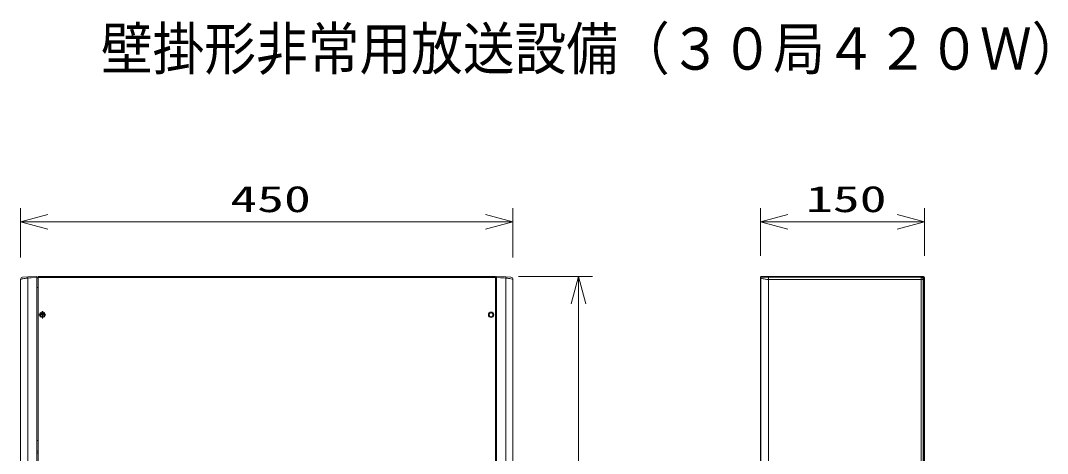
# Model space of a CAD drawing. Units: millimetres on the paper. Extents: x -62 to 66, y -119 to 119.
# Drawn here: x -42.8 to 51, y 79.8 to 119.4 of the extents above; entities that cross this region are included whole.
import ezdxf
from ezdxf.enums import TextEntityAlignment as Align

# ---------------------------------------------------------------- set-up
doc = ezdxf.new("R2010")
doc.units = ezdxf.units.MM
for name, color, linetype, lineweight in [('0-0_MOJI1', 7, 'Continuous', 9), ('0-3_GAIKEI', 4, 'Continuous', 9), ('0-4_SUNPO', 7, 'Continuous', 9), ('0-5_0', 7, 'Continuous', 9)]:
    doc.layers.add(name, color=color, linetype=linetype, lineweight=lineweight)
doc.styles.add('ＭＳ ゴシック', font='')
doc.styles.get('ＭＳ ゴシック').set_extended_font_data('MS Gothic')

# ---------------------------------------------------------------- blocks, each defined once
blk = doc.blocks.new('_Open30')
at = {"layer": '0-5_0'}
blk.add_line((0, 0), (-1, 0), dxfattribs=at)
blk.add_lwpolyline([(-1, 0.2679), (0, 0), (-1, -0.2679)], dxfattribs=at)

msp = doc.modelspace()

# ---------------------------------------------------------------- linework, layer by layer
at = {"layer": '0-3_GAIKEI'}
for p, q in [((-42.847, 95.745), (-42.847, 95.746)), ((-42.184, 29.757), (-42.184, 95.869)), ((-41.247, 95.913), (0.553, 95.913)), ((1.489, 95.869), (1.489, 29.757)), ((2.153, 95.745), (2.153, 95.749)), ((24.804, 95.869), (24.804, 29.757)), ((39.441, 95.944), (25.503, 95.944)), ((25.503, 95.745), (25.503, 29.881)), ((39.641, 95.745), (25.503, 95.745)), ((39.51, 96.013), (39.441, 95.944)), ((39.441, 29.881), (39.441, 95.944)), ((39.56, 96.013), (39.56, 96.008)), ((39.71, 95.813), (39.641, 95.745)), ((39.641, 29.881), (39.641, 95.745)), ((39.71, 95.813), (39.71, 29.813)), ((-41.247, 95.013), (-41.347, 95.013)), ((0.653, 95.013), (0.553, 95.013)), ((39.76, 95.713), (39.71, 95.713)), ((-40.522, 92.513), (-41.172, 92.513)), ((-40.897, 92.512), (-41.012, 92.511)), ((-41.011, 92.536), (-40.947, 92.536)), ((-40.947, 92.536), (-40.947, 92.644)), ((-40.947, 92.613), (-40.716, 92.613)), ((-40.897, 92.512), (-40.897, 92.613)), ((-40.847, 92.563), (-40.897, 92.512)), ((-40.847, 92.838), (-40.847, 92.188)), ((-41.247, 81.013), (-41.347, 81.013)), ((0.653, 81.013), (0.553, 81.013)), ((-41.347, 80.063), (-41.247, 80.063)), ((-41.347, 79.863), (-41.247, 79.863)), ((0.653, 80.063), (0.553, 80.063)), ((0.653, 79.863), (0.553, 79.863))]:
    msp.add_line(p, q, dxfattribs=at)
at = {"layer": '0-3_GAIKEI', "color": 7}
for p, q in [((-42.847, 29.881), (-42.847, 95.745)), ((-42.184, 95.969), (-42.658, 95.944)), ((-41.347, 96.013), (-42.184, 95.969)), ((-41.347, 96.013), (-41.347, 29.613)), ((-41.247, 29.763), (-41.247, 96.013)), ((-41.247, 96.013), (0.553, 96.013)), ((0.553, 96.013), (0.553, 29.763)), ((0.653, 29.613), (0.653, 96.013)), ((1.489, 95.969), (0.653, 96.013)), ((1.963, 95.944), (1.489, 95.969)), ((2.153, 95.745), (2.153, 29.881)), ((24.76, 29.713), (24.76, 95.913)), ((24.86, 96.013), (39.66, 96.013)), ((39.76, 95.913), (39.76, 29.713))]:
    msp.add_line(p, q, dxfattribs=at)
at = {"layer": '0-3_GAIKEI'}
for points in [[(-42.184, 95.869), (-42.282, 95.862), (-42.33, 95.857), (-42.422, 95.845), (-42.559, 95.82), (-42.643, 95.802), (-42.713, 95.785), (-42.771, 95.769), (-42.839, 95.747), (-42.847, 95.745), (-42.847, 95.745)], [(-42.184, 95.969), (-42.184, 95.969), (-42.184, 95.969), (-42.184, 95.969), (-42.185, 95.968), (-42.185, 95.967), (-42.186, 95.961), (-42.186, 95.94)], [(-41.347, 95.913), (-41.868, 95.886), (-42.031, 95.877), (-42.184, 95.869)], [(1.489, 95.869), (1.344, 95.877), (1.021, 95.894), (0.653, 95.913)], [(1.492, 95.94), (1.491, 95.961), (1.489, 95.969)], [(2.153, 95.745), (2.153, 95.745), (2.152, 95.745), (2.143, 95.748), (2.074, 95.77), (1.944, 95.803), (1.866, 95.82), (1.732, 95.844), (1.637, 95.857), (1.588, 95.862), (1.489, 95.869)], [(24.804, 95.869), (24.796, 95.877), (24.779, 95.894), (24.76, 95.913)], [(25.503, 95.745), (25.421, 95.746), (25.34, 95.751), (25.236, 95.762), (25.185, 95.769), (25.09, 95.785), (25.005, 95.803), (24.937, 95.82), (24.88, 95.837), (24.84, 95.852), (24.814, 95.863), (24.806, 95.868), (24.804, 95.869)], [(24.903, 95.969), (24.893, 95.98), (24.86, 96.013)], [(25.503, 95.944), (25.254, 95.946), (25.102, 95.951), (24.986, 95.957), (24.958, 95.959), (24.919, 95.964), (24.908, 95.967), (24.905, 95.968), (24.903, 95.969)], [(39.641, 95.745), (39.64, 95.765), (39.637, 95.784), (39.632, 95.804), (39.625, 95.823), (39.616, 95.841), (39.606, 95.858), (39.593, 95.874), (39.58, 95.888), (39.565, 95.901), (39.548, 95.913), (39.531, 95.923), (39.512, 95.931), (39.493, 95.937), (39.474, 95.942), (39.441, 95.944)], [(39.71, 95.813), (39.709, 95.833), (39.706, 95.853), (39.701, 95.872), (39.694, 95.891), (39.685, 95.909), (39.675, 95.926), (39.663, 95.942), (39.649, 95.957), (39.634, 95.97), (39.617, 95.982), (39.6, 95.992), (39.582, 96), (39.563, 96.006), (39.543, 96.01), (39.51, 96.013)]]:
    msp.add_lwpolyline(points, dxfattribs=at)
for centre, radius in [((-40.847, 92.513), 0.25), ((-40.847, 92.513), 0.165), ((0.153, 92.513), 0.25), ((0.153, 92.513), 0.165)]:
    msp.add_circle(centre, radius, dxfattribs=at)
at = {"layer": '0-3_GAIKEI', "color": 7}
for centre, radius, start, end in [((-42.647, 95.744), 0.2, 137.93078, 179.5881), ((-42.647, 95.745), 0.2, 93.00931, 137.92208), ((1.953, 95.745), 0.2, 42.07815, 86.99058), ((1.953, 95.744), 0.2, 1.20354, 42.07814), ((24.86, 95.913), 0.1, 90, 180), ((39.66, 95.913), 0.1, 0, 90)]:
    msp.add_arc(centre, radius, start, end, dxfattribs=at)
at = {"layer": '0-3_GAIKEI'}
for centre, radius, start, end in [((-40.906, 95.95), 1.28, 180.44153, 183.59882), ((-41.247, 95.813), 0.1, 90, 180), ((0.553, 95.813), 0.1, 0, 90), ((0.349, 95.95), 1.143, 355.93744, 359.46788), ((24.86, 95.913), 0.0998, 134.96645, 180), ((24.86, 95.913), 0.1, 135.03326, 175.8595), ((24.86, 95.913), 0.0998, 90, 135.04003), ((24.86, 95.913), 0.0998, 90, 135.05003), ((24.904, 95.868), 0.101, 90, 180), ((23.54, 95.899), 1.963, 359.39201, 1.31012), ((4.233, 95.901), 21.27, 359.57752, 359.93854)]:
    msp.add_arc(centre, radius, start, end, dxfattribs=at)
at = {"layer": '0-4_SUNPO'}
for p, q in [((-42.847, 97.746), (-42.847, 102.263)), ((2.153, 97.749), (2.153, 102.263)), ((24.76, 97.913), (24.76, 102.263)), ((39.76, 97.913), (39.76, 102.263)), ((-40.347, 101.013), (-0.347, 101.013)), ((37.26, 101.013), (27.26, 101.013)), ((2.653, 96.013), (9.403, 96.013)), ((8.153, 93.513), (8.153, 14.313))]:
    msp.add_line(p, q, dxfattribs=at)

# ---------------------------------------------------------------- block references
at = {"layer": '0-4_SUNPO', "xscale": 2.5, "yscale": 2.5}
for p, rotation in [((-42.847, 101.013), 180), ((24.76, 101.013), 180), ((8.153, 96.013), 90)]:
    msp.add_blockref('_Open30', p, dxfattribs=dict(at, rotation=rotation))
for p in [(2.153, 101.013), (39.76, 101.013)]:
    msp.add_blockref('_Open30', p, dxfattribs=at)

# ---------------------------------------------------------------- texts
at = {"layer": '0-0_MOJI1', "style": 'ＭＳ ゴシック', "width": 0.9}
msp.add_text('壁掛形非常用放送設備（３０局４２０Ｗ）', height=3.849, dxfattribs=at).set_placement((-35.5, 113.76), align=Align.BOTTOM_LEFT)
at = {"layer": '0-4_SUNPO', "style": 'ＭＳ ゴシック', "width": 1.5}
for s, p in [('450', (-23.681, 101.175)), ('150', (28.926, 101.175))]:
    msp.add_text(s, height=2.405, dxfattribs=at).set_placement(p, align=Align.BOTTOM_LEFT)

doc.saveas('drawing.dxf')
